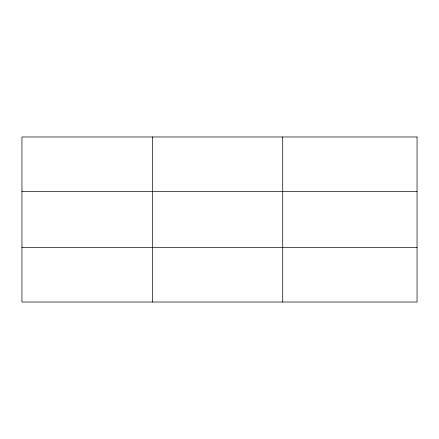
<?xml version="1.0" encoding="UTF-8"?>
<svg xmlns="http://www.w3.org/2000/svg" width="439" height="439" viewBox="0 0 439 439"><rect width="100%" height="100%" fill="white"/><g stroke="black" fill="none" stroke-linecap="round" stroke-linejoin="round"><path stroke-width="0.66" d="M152.333 302.027L152.333 136.973M282.716 302.027L282.716 136.973M21.95 191.442L417.05 191.442M21.95 247.558L417.05 247.558M417.05 136.973L417.05 302.027L21.95 302.027L21.95 136.973L417.05 136.973"/></g></svg>
